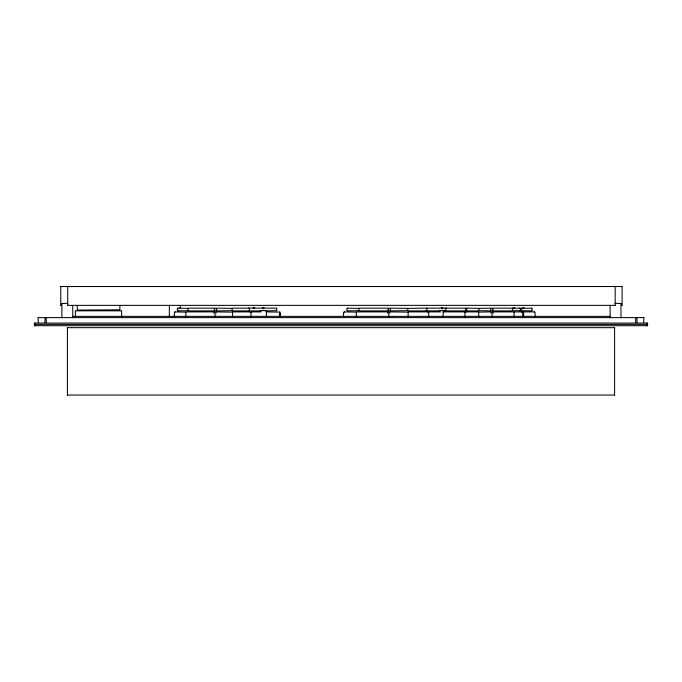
<?xml version="1.0" encoding="UTF-8"?>
<svg xmlns="http://www.w3.org/2000/svg" width="682" height="682" viewBox="0 0 682 682"><rect width="100%" height="100%" fill="white"/><g stroke="black" fill="none" stroke-linecap="round" stroke-linejoin="round"><path stroke-width="1.02" d="M185.785 316.925L185.871 312.126L186.936 311.904L214.958 311.904L213.671 313.123M279.987 313.123L279.987 316.925L279.952 311.904M356.311 316.925L356.388 312.126L357.462 311.904L388.689 311.904L387.402 313.123M388.808 316.925L388.808 313.123M478.764 316.925L478.653 312.126L477.579 311.904L443.044 311.904M492.046 316.925L492.046 313.123M214.208 309.372L215.486 308.145L189.153 308.145L188.087 308.375L188.002 309.372L188.087 310.66L189.153 310.89L215.486 310.89L214.208 309.662M387.99 309.372L389.277 308.145L359.908 308.145L358.843 308.375L358.758 309.662L358.843 310.66L359.908 310.89L389.277 310.89L387.99 309.662M493.052 309.662L491.765 310.89L511.312 310.89L512.378 310.66L512.463 309.662L512.378 308.375L511.312 308.145L491.765 308.145L493.052 309.372M512.378 310.66L521.355 310.66L521.355 308.375L520.289 308.145M276.79 308.145L233.278 308.145L232.195 308.375L232.093 309.372L232.195 310.66L233.278 310.89L260.788 310.89M260.993 311.904L233.704 311.904L232.63 312.126L232.519 316.925M426.949 310.89L426.821 308.375L425.866 308.145L407.725 308.375L407.725 310.66L408.799 310.89L439.123 310.89M440.598 311.904L409.277 311.904L408.194 312.126L408.092 316.925M444.408 310.89L477.903 310.89L478.977 310.66L478.977 308.375L467.23 308.145L466.275 308.375L466.147 310.89M34.773 322.757L34.773 326.022M38.073 317.386L38.303 322.501M44.918 322.501L45.148 317.386M46.163 317.386L46.385 322.501M60.766 286.355L60.766 305.527M61.883 303.354L61.883 317.786M67.697 286.355L67.697 305.527M67.416 327.377L67.416 395.347M119.87 310.08L119.87 305.945M615.173 305.527L615.173 286.355M622.103 305.527L622.103 286.355M614.584 395.347L614.584 327.377M635.615 322.501L635.837 317.386M636.852 317.386L637.082 322.501M643.697 322.501L643.927 317.386M647.227 326.022L647.227 322.757M276.79 310.89L276.594 308.375M443.249 312.126L443.01 316.925M445.431 308.145L445.431 310.89M249.459 310.89L249.459 308.145M464.996 311.904L464.877 316.925M185.871 312.126L175.069 311.904L174.302 313.123L174.302 316.925M188.087 308.375L177.959 308.145L177.192 309.372L177.959 310.89L188.087 310.66M356.388 312.126L344.308 311.904L343.54 313.123L343.54 316.925M358.843 308.375L347.505 308.145L346.737 309.372L347.505 310.89L358.843 310.66M519.769 310.89L520.537 309.662L519.769 308.145L512.378 308.375M490.52 309.372L490.938 308.145L478.977 308.375M490.921 313.123L491.338 311.904L478.653 312.126M216.74 309.662L216.322 310.89L232.195 310.66M390.522 309.662L390.104 310.89L407.725 310.66M251.095 316.925L250.976 311.904M428.756 316.925L428.637 311.904M77.151 310.08L119.614 309.816M620.987 317.786L620.987 303.354M465.354 309.372L467.017 308.145L426.429 308.145M177.499 308.375L178.028 308.145M174.609 312.126L175.138 311.904M347.044 308.375L347.573 308.145M343.839 312.126L344.367 311.904M519.701 310.89L520.23 310.66M521.355 308.375L531.483 308.145L532.25 309.372L531.483 310.89L521.355 310.66M493.453 313.123L492.174 311.904L534.373 311.904L535.14 313.123L535.14 316.925M248.376 310.89L249.331 310.66M425.866 310.89L426.821 310.66M465.124 312.126L466.079 311.904M276.594 310.66L266.082 310.89M445.636 308.375L446.625 308.145M60.937 286.525L621.933 286.525M67.868 286.525L68.618 286.355M62.028 303.507L67.833 303.354M38.303 317.616L44.918 317.616M46.385 317.616L635.615 317.616M35.08 323.055L646.92 323.055M67.714 327.675L614.286 327.675M615.002 305.357L67.868 305.357M621.183 305.527L621.933 305.357M637.082 317.616L643.697 317.616M646.92 325.723L35.08 325.723M614.286 395.048L67.714 395.048M615.036 303.354L620.842 303.507M253.005 307.787L254.71 307.787M262.357 307.787L264.07 307.787M441.271 307.787L442.976 307.787M512.966 307.787L514.671 307.787M522.327 307.787L524.032 307.787M262.357 310.378L264.07 310.378M441.271 310.378L442.976 310.378M260.192 310.677L266.236 310.677M439.106 310.677L445.15 310.677M75.557 310.822L121.464 310.822M266.219 311.904L279.748 312.126M72.752 316.371L610.092 316.371M34.1 324.393L647.9 324.393M614.252 286.355L615.002 286.525M60.937 305.357L61.687 305.527M445.636 310.66L446.625 310.89M466.275 310.66L467.23 310.89M427.554 311.904L428.501 312.126M248.376 308.145L249.331 308.375M249.893 311.904L250.848 312.126M478.977 310.66L490.938 310.89L490.52 309.662M407.725 308.375L390.104 308.145L390.522 309.372M408.194 312.126L389.516 311.904L389.933 313.123M232.195 308.375L216.322 308.145L216.74 309.372M232.63 312.126L215.785 311.904L216.203 313.123M534.304 311.904L534.833 312.126M519.701 308.145L520.23 308.375M521.892 311.904L522.719 313.123L522.719 316.925M347.044 310.66L347.573 310.89M177.499 310.66L178.028 310.89M531.483 308.145L531.943 308.375M521.952 311.904L522.421 312.126M77.416 309.816L77.151 305.945M523.571 312.126L523.657 316.925M514.058 312.126L514.143 316.925M610.109 306.269L610.109 317.786M266.389 311.043L266.389 316.303M215.077 313.123L215.077 316.925M180.21 306.269L180.21 308.358M169.332 306.269L169.332 316.738M121.618 311.188L121.618 317.13M75.404 311.188L75.404 317.13M72.752 306.269L72.752 317.786M531.943 310.66L531.414 310.89L531.943 310.66"/></g></svg>
